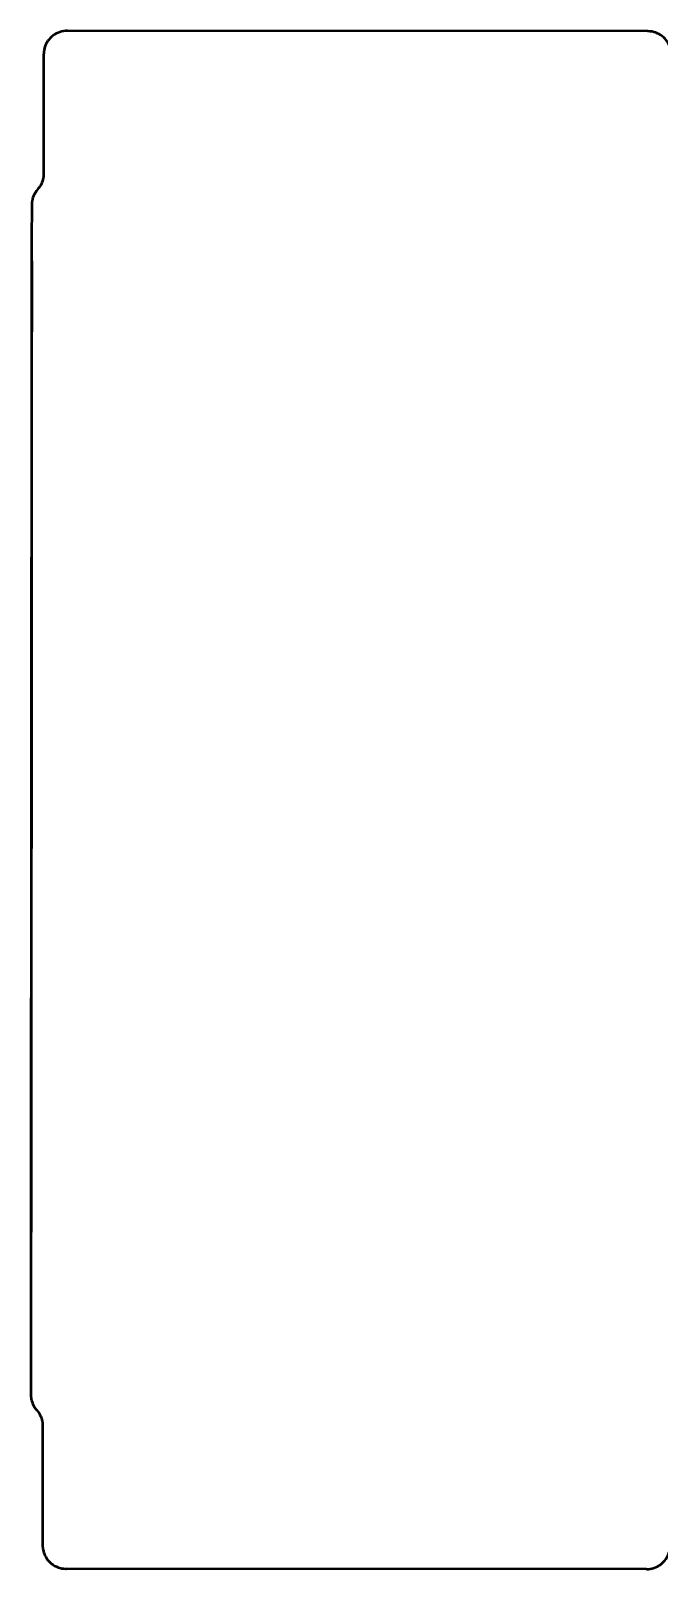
# Model space of a CAD drawing. Header units: inches. Extents: x -14 to 5184, y -66 to 1689.
# Drawn here: x 2305.6 to 2332.1, y 1410.7 to 1475.7 of the extents above; entities that cross this region are included whole.
import ezdxf

# ---------------------------------------------------------------- set-up
doc = ezdxf.new("R2010")
doc.units = ezdxf.units.IN
doc.header["$MEASUREMENT"] = 0
doc.layers.add('Видимый контур (ГОСТ)', color=7, linetype='Continuous', lineweight=50)

msp = doc.modelspace()

# ---------------------------------------------------------------- linework, layer by layer
at = {"layer": 'Видимый контур (ГОСТ)'}
for p, q in [((2331.6602, 1475.6534), (2307.1602, 1475.6717)), ((2331.6116, 1410.6534), (2307.1116, 1410.6717))]:
    msp.add_line(p, q, dxfattribs=at)
for points, knots in [([(2307.1602, 1475.6717), (2307.0521, 1475.6718), (2306.9426, 1475.6539), (2306.7396, 1475.5855), (2306.6433, 1475.5347), (2306.4736, 1475.4071), (2306.3981, 1475.3286), (2306.2771, 1475.1541), (2306.2301, 1475.0557), (2306.1859, 1474.9055), (2306.1751, 1474.8544), (2306.1671, 1474.7957), (2306.1659, 1474.7849), (2306.164, 1474.7671), (2306.1634, 1474.7597), (2306.1621, 1474.7439), (2306.1616, 1474.7362), (2306.1608, 1474.724), (2306.1606, 1474.7193), (2306.1602, 1474.7094), (2306.16, 1474.7054), (2306.1597, 1474.6949), (2306.1597, 1474.6915), (2306.1594, 1474.6796), (2306.1594, 1474.6759), (2306.1592, 1474.6556), (2306.1591, 1474.6361), (2306.1587, 1474.5197), (2306.1583, 1474.354), (2306.1567, 1473.4621), (2306.1551, 1472.2407), (2306.1529, 1470.2264), (2306.1526, 1469.8939), (2306.1522, 1469.5454)], [0, 0, 0, 0, 0.032431, 0.032431, 0.0642755, 0.0642755, 0.0961404, 0.0961404, 0.1279938, 0.1279938, 0.1432839, 0.1432839, 0.1468208, 0.1468208, 0.1495516, 0.1495516, 0.1534385, 0.1534385, 0.157371, 0.157371, 0.1637916, 0.1637916, 0.1781958, 0.1781958, 0.2213501, 0.2213501, 0.3507969, 0.3507969, 0.7398181, 0.7398181, 1.7698275, 1.7698275, 1.9602519, 1.9602519, 1.9602519, 1.9602519]), ([(2331.6116, 1410.6534), (2331.7197, 1410.6533), (2331.8292, 1410.6713), (2332.0323, 1410.7397), (2332.1286, 1410.7904), (2332.2983, 1410.918), (2332.3738, 1410.9965), (2332.4948, 1411.1711), (2332.5418, 1411.2694), (2332.586, 1411.4197), (2332.5967, 1411.4708), (2332.6047, 1411.5294), (2332.606, 1411.5403), (2332.6079, 1411.5581), (2332.6085, 1411.5654), (2332.6098, 1411.5812), (2332.6103, 1411.5889), (2332.611, 1411.6012), (2332.6113, 1411.6058), (2332.6117, 1411.6158), (2332.6118, 1411.6198), (2332.6122, 1411.6302), (2332.6122, 1411.6337), (2332.6124, 1411.6456), (2332.6125, 1411.6493), (2332.6126, 1411.6695), (2332.6127, 1411.689), (2332.6132, 1411.8055), (2332.6136, 1411.9711), (2332.6152, 1412.8631), (2332.6167, 1414.0844), (2332.6204, 1417.4403), (2332.6226, 1419.5913), (2332.6272, 1424.5635), (2332.6297, 1427.4469), (2332.6349, 1433.5762), (2332.6375, 1436.8982), (2332.6426, 1443.5608), (2332.6451, 1446.9843), (2332.6497, 1453.504), (2332.6518, 1456.6814), (2332.6554, 1462.3962), (2332.6569, 1465.0049), (2332.6591, 1469.3347), (2332.6598, 1471.1098), (2332.6605, 1473.6152), (2332.6604, 1474.3736), (2332.6598, 1474.6144), (2332.6597, 1474.6312), (2332.6596, 1474.6505), (2332.6596, 1474.6554), (2332.6595, 1474.6665), (2332.6595, 1474.6694), (2332.659, 1474.6858), (2332.6589, 1474.691), (2332.6582, 1474.7045), (2332.658, 1474.7089), (2332.6574, 1474.719), (2332.657, 1474.7245), (2332.6558, 1474.7397), (2332.6548, 1474.7505), (2332.6523, 1474.7734), (2332.6508, 1474.7857), (2332.6461, 1474.8178), (2332.6425, 1474.8382), (2332.6296, 1474.8995), (2332.6183, 1474.9405), (2332.5772, 1475.0592), (2332.5397, 1475.1352), (2332.4359, 1475.2923), (2332.3632, 1475.3716), (2332.1977, 1475.5029), (2332.1027, 1475.5561), (2331.9033, 1475.629), (2331.7963, 1475.6497), (2331.6802, 1475.6532), (2331.6702, 1475.6534), (2331.6602, 1475.6534)], [0, 0, 0, 0, 0.032431, 0.032431, 0.0642755, 0.0642755, 0.0961404, 0.0961404, 0.1279938, 0.1279938, 0.1432839, 0.1432839, 0.1468208, 0.1468208, 0.1495516, 0.1495516, 0.1534385, 0.1534385, 0.157371, 0.157371, 0.1637916, 0.1637916, 0.1781958, 0.1781958, 0.2213501, 0.2213501, 0.3507969, 0.3507969, 0.7398181, 0.7398181, 1.7698275, 1.7698275, 2.7731091, 2.7731091, 3.7768892, 3.7768892, 4.7806147, 4.7806147, 5.7843336, 5.7843336, 6.7880512, 6.7880512, 7.7917723, 7.7917723, 8.7955067, 8.7955067, 9.7992877, 9.7992877, 9.9028294, 9.9028294, 9.9532696, 9.9532696, 9.9788229, 9.9788229, 9.9872124, 9.9872124, 9.9903824, 9.9903824, 9.9930761, 9.9930761, 9.9969755, 9.9969755, 10.0008901, 10.0008901, 10.0071644, 10.0071644, 10.0198821, 10.0198821, 10.0449085, 10.0449085, 10.0764028, 10.0764028, 10.1082596, 10.1082596, 10.1401237, 10.1401237, 10.1431147, 10.1431147, 10.1431147, 10.1431147]), ([(2306.1556, 1469.614), (2306.1556, 1469.614), (2306.1556, 1469.6138), (2306.1554, 1469.6041), (2306.1553, 1469.6015), (2306.1551, 1469.5941), (2306.1549, 1469.5899), (2306.1544, 1469.578), (2306.154, 1469.5704), (2306.1527, 1469.5512), (2306.1517, 1469.5398), (2306.1494, 1469.5173), (2306.1481, 1469.5063), (2306.1441, 1469.4766), (2306.1409, 1469.4575), (2306.1296, 1469.3996), (2306.1196, 1469.3607), (2306.0822, 1469.2449), (2306.0472, 1469.1696), (2305.9747, 1469.0537), (2305.9416, 1469.0093), (2305.9052, 1468.9681)], [8.28891625, 8.28891625, 8.28891625, 8.28891625, 8.31700297, 8.31700297, 8.32416989, 8.32416989, 8.3295582, 8.3295582, 8.33413517, 8.33413517, 8.33825059, 8.33825059, 8.34177537, 8.34177537, 8.34763557, 8.34763557, 8.3596568, 8.3596568, 8.38418735, 8.38418735, 8.40068565, 8.40068565, 8.40068565, 8.40068565]), ([(2305.9052, 1468.9681), (2305.8337, 1468.8871), (2305.7747, 1468.7931), (2305.7126, 1468.6453), (2305.696, 1468.5952), (2305.6778, 1468.5209), (2305.6728, 1468.497), (2305.6661, 1468.4575), (2305.6639, 1468.4417), (2305.6602, 1468.4117), (2305.6588, 1468.3972), (2305.657, 1468.3739), (2305.6564, 1468.3647), (2305.6558, 1468.3527), (2305.6556, 1468.3486), (2305.6553, 1468.3397), (2305.6552, 1468.3361), (2305.6549, 1468.3268), (2305.6549, 1468.3236), (2305.6547, 1468.3128), (2305.6547, 1468.3092), (2305.6545, 1468.2896), (2305.6544, 1468.27), (2305.654, 1468.1539), (2305.6537, 1467.988), (2305.6523, 1467.167), (2305.651, 1466.1355), (2305.648, 1463.3569), (2305.6462, 1461.5937), (2305.6425, 1457.5481), (2305.6405, 1455.215), (2305.6364, 1450.2781), (2305.6343, 1447.6129), (2305.6302, 1442.2871), (2305.6282, 1439.5602), (2305.6246, 1434.386), (2305.6229, 1431.8743), (2305.6202, 1427.3771), (2305.619, 1425.3356), (2305.6173, 1421.9718), (2305.6168, 1420.6077), (2305.6164, 1418.7187), (2305.6165, 1418.179), (2305.617, 1418.0475), (2305.617, 1418.0412), (2305.6171, 1418.0307), (2305.6171, 1418.0277), (2305.6173, 1418.0172), (2305.6174, 1418.0144), (2305.6176, 1418.0067), (2305.6178, 1418.0025), (2305.6183, 1417.9901), (2305.6187, 1417.9818), (2305.6201, 1417.9611), (2305.621, 1417.9495), (2305.6233, 1417.9267), (2305.6246, 1417.9155), (2305.6288, 1417.8849), (2305.632, 1417.865), (2305.644, 1417.804), (2305.6549, 1417.7628), (2305.695, 1417.642), (2305.7325, 1417.5641), (2305.8053, 1417.4523), (2305.8347, 1417.4136), (2305.8667, 1417.3773)], [0, 0, 0, 0, 0.0324233, 0.0324233, 0.0481344, 0.0481344, 0.0554803, 0.0554803, 0.0603543, 0.0603543, 0.06508, 0.06508, 0.0694232, 0.0694232, 0.0728508, 0.0728508, 0.0786173, 0.0786173, 0.091484, 0.091484, 0.1300324, 0.1300324, 0.2456694, 0.2456694, 0.5933423, 0.5933423, 1.4136998, 1.4136998, 2.2142699, 2.2142699, 3.0151954, 3.0151954, 3.8160754, 3.8160754, 4.6169493, 4.6169493, 5.4178223, 5.4178223, 6.2186991, 6.2186991, 7.0195906, 7.0195906, 7.8205158, 7.8205158, 7.8739494, 7.8739494, 7.9004655, 7.9004655, 7.9079454, 7.9079454, 7.9135679, 7.9135679, 7.9185985, 7.9185985, 7.9227051, 7.9227051, 7.9262413, 7.9262413, 7.9323348, 7.9323348, 7.9450568, 7.9450568, 7.9705763, 7.9705763, 7.9850888, 7.9850888, 7.9850888, 7.9850888]), ([(2305.6531, 1465.9537), (2305.6531, 1465.9537), (2305.6531, 1465.9531), (2305.6532, 1465.9464), (2305.6532, 1465.9288), (2305.6534, 1465.829), (2305.6535, 1465.6806), (2305.6537, 1464.955), (2305.6535, 1464.0505), (2305.6525, 1461.5911), (2305.6517, 1460.0083), (2305.6496, 1456.3664), (2305.6483, 1454.2616), (2305.6453, 1449.8), (2305.6436, 1447.3877), (2305.6401, 1442.5607), (2305.6382, 1440.0858), (2305.6345, 1435.3835), (2305.6326, 1433.0974), (2305.629, 1428.9971), (2305.6272, 1427.1319), (2305.6242, 1424.0501), (2305.6228, 1422.7951), (2305.6206, 1421.0448), (2305.6197, 1420.5221), (2305.6191, 1420.4014), (2305.6191, 1420.3952), (2305.6191, 1420.3924), (2305.6191, 1420.392), (2305.6191, 1420.392)], [0.1920401, 0.1920401, 0.1920401, 0.1920401, 0.2086745, 0.2086745, 0.3126238, 0.3126238, 0.625091, 0.625091, 1.3540306, 1.3540306, 2.0798582, 2.0798582, 2.8061645, 2.8061645, 3.5324879, 3.5324879, 4.2588188, 4.2588188, 4.9851506, 4.9851506, 5.7114788, 5.7114788, 6.4377928, 6.4377928, 7.1640658, 7.1640658, 7.2186308, 7.2186308, 7.230732, 7.230732, 7.230732, 7.230732]), ([(2305.8667, 1417.3773), (2305.9381, 1417.2962), (2305.9969, 1417.2021), (2306.0588, 1417.0542), (2306.0753, 1417.0042), (2306.0934, 1416.93), (2306.0982, 1416.9063), (2306.1048, 1416.8674), (2306.107, 1416.8521), (2306.1106, 1416.8228), (2306.112, 1416.8085), (2306.1134, 1416.791), (2306.1138, 1416.7858), (2306.1145, 1416.7744), (2306.1148, 1416.7688), (2306.1153, 1416.759), (2306.1154, 1416.7551), (2306.1157, 1416.7465), (2306.1158, 1416.7434), (2306.116, 1416.7349), (2306.116, 1416.7332), (2306.116, 1416.7313), (2306.116, 1416.731), (2306.116, 1416.731)], [0, 0, 0, 0, 0.03242234, 0.03242234, 0.04812715, 0.04812715, 0.05541677, 0.05541677, 0.06017049, 0.06017049, 0.06482414, 0.06482414, 0.06699295, 0.06699295, 0.07032554, 0.07032554, 0.07432332, 0.07432332, 0.08146901, 0.08146901, 0.09893435, 0.09893435, 0.11168482, 0.11168482, 0.11168482, 0.11168482]), ([(2306.1128, 1416.8007), (2306.1123, 1415.6804), (2306.1119, 1414.7251), (2306.1114, 1412.7099), (2306.1115, 1411.9515), (2306.1121, 1411.7107), (2306.1121, 1411.6939), (2306.1123, 1411.6746), (2306.1123, 1411.6698), (2306.1124, 1411.6587), (2306.1124, 1411.6558), (2306.1129, 1411.6393), (2306.113, 1411.6342), (2306.1137, 1411.6207), (2306.1139, 1411.6162), (2306.1145, 1411.6061), (2306.1149, 1411.6006), (2306.1161, 1411.5854), (2306.117, 1411.5746), (2306.1195, 1411.5517), (2306.1211, 1411.5395), (2306.1258, 1411.5073), (2306.1294, 1411.4869), (2306.1422, 1411.4257), (2306.1536, 1411.3846), (2306.1946, 1411.266), (2306.2321, 1411.19), (2306.336, 1411.0328), (2306.4087, 1410.9535), (2306.5741, 1410.8223), (2306.6692, 1410.7691), (2306.8686, 1410.6961), (2306.9756, 1410.6755), (2307.0917, 1410.6719), (2307.1017, 1410.6717), (2307.1116, 1410.6717)], [8.1845844, 8.1845844, 8.1845844, 8.1845844, 8.7955067, 8.7955067, 9.7992877, 9.7992877, 9.9028294, 9.9028294, 9.9532696, 9.9532696, 9.9788229, 9.9788229, 9.9872124, 9.9872124, 9.9903824, 9.9903824, 9.9930761, 9.9930761, 9.9969755, 9.9969755, 10.0008901, 10.0008901, 10.0071644, 10.0071644, 10.0198821, 10.0198821, 10.0449085, 10.0449085, 10.0764028, 10.0764028, 10.1082596, 10.1082596, 10.1401237, 10.1401237, 10.1431147, 10.1431147, 10.1431147, 10.1431147])]:
    msp.add_open_spline(points, degree=3, knots=knots, dxfattribs=at)

doc.saveas('drawing.dxf')
